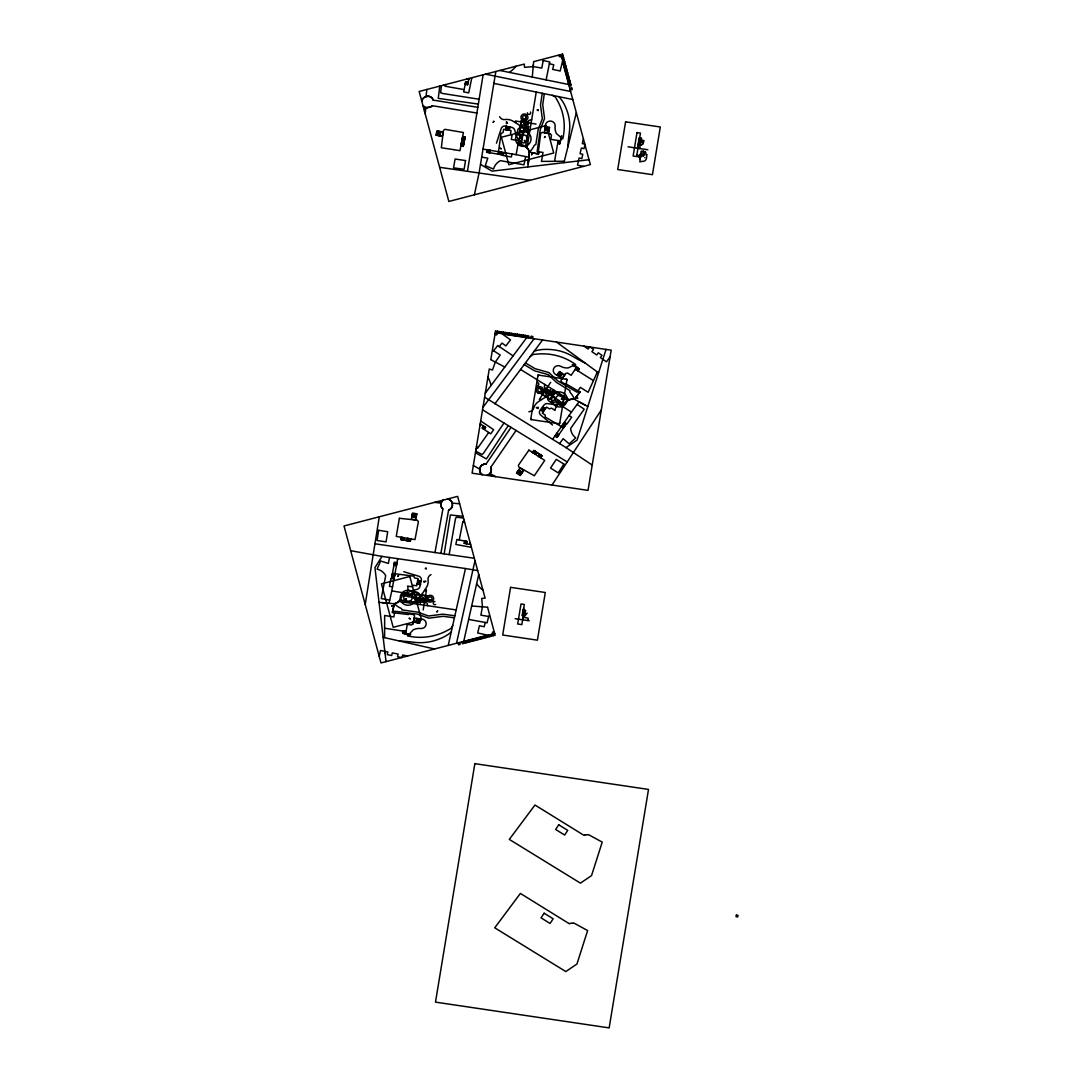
<?xml version="1.0" encoding="UTF-8"?>
<svg xmlns="http://www.w3.org/2000/svg" width="1082" height="1082" viewBox="0 0 1082 1082"><rect width="100%" height="100%" fill="white"/><g stroke="black" fill="none" stroke-linecap="round" stroke-linejoin="round"><path stroke-width="1.5" d="M384.61 637.65L384.651 615.509L393.889 616.943L394.795 611.235L417.436 614.13L428.864 618.187L443.093 616.321L454.426 617.795M646.752 154.699C646.887 160.569 645.21 160.772 642.938 161.529C641.491 160.88 641.64 161.718 639.827 161.881C640.179 160.325 640.044 160.609 639.584 157.485L638.826 156.741C636.297 156.633 636.081 154.74 638.759 155.794C641.856 155.876 640.598 148.139 641.829 152.197C645.616 146.111 641.464 160.677 643.709 155.253M426.863 89.468L426.01 96.663A5.829 5.64 -6.6 0 0 425.24 96.92L424.509 97.285A5.816 5.64 -6.6 0 0 421.791 101.208L421.804 101.126A5.87 5.694 -6.6 0 1 424.509 97.272A5.694 5.518 -6.6 0 1 425.24 96.92L427.715 96.352A5.992 5.816 -6.6 0 1 428.594 96.379L430.271 96.825A5.775 5.599 -6.6 0 1 431.042 97.285L431.069 97.312M417.774 602.863L419.41 601.092L420.398 603.256M482.356 474.687L482.342 474.687A5.816 5.626 -6.6 0 1 479.759 470.711L480.192 467.492A5.992 5.816 -6.6 0 1 480.584 466.734L481.679 465.422A5.775 5.599 -6.6 0 1 482.437 464.908L482.464 464.895A5.924 5.748 -6.6 0 1 483.208 464.503M424.523 111.351L424.888 107.037M532.276 77.079L533.656 61.633M601.308 409.983L567.211 461.933L516.073 430.46L490.836 467.208L491.323 469.006A5.937 5.762 -6.6 0 1 491.323 469.94L491.174 470.859A6.019 5.829 -6.6 0 1 490.755 472.171L490.592 473.835L495.515 476.648M546.112 79.906L549.358 63.784L553.781 64.758L552.672 69.383L560.165 71.02L562.478 61.404L590.353 164.599L448.854 201.455L419.153 91.47L524.283 64.081L524.554 67.341L533.223 66.624L533.385 64.663M522.714 614.17L524.702 615.455M638.015 146.922L639.962 148.532L637.474 148.153L639.178 137.887L641.653 138.253L639.286 139.213M532.033 152.805L538.471 154.009L531.884 152.603L531.681 154.753L531.884 152.603L529.436 152.089L528.516 149.816A9.454 9.156 -6.6 0 0 527.867 148.816L528.516 149.816A9.102 8.818 -6.6 0 1 529.003 150.831M527.867 166.926L529.436 152.089A24.115 23.371 -6.6 0 0 533.697 146.557A2.475 2.394 -6.6 0 1 535.806 144.623L538.227 129.38L542.312 118.763L540.5 105.076L542.217 93.268M440.996 503.617L441.294 506.836L442.876 509.135L434.978 552.537L374.94 543.786L365.216 604.5M529.436 152.089L528.178 163.991L528.882 157.215L515.871 154.591M382.054 602.633L389.047 603.269L391.846 590.637M439.765 86.1L438.264 98.367L478.352 104.102M441.483 85.654L440.617 92.714L442.66 93.471L479.137 99.246M642.776 141.35L642.87 141.661M538.079 153.779L540.716 133.438L542.123 132.356L550.278 133.762L551.468 135.236L550.779 139.348L560.192 140.863L559.678 143.838L557.663 143.514L558.177 140.552L554.566 161.326M425.158 113.705L425.862 108.186L427.485 107.632A6.019 5.829 -6.6 0 0 428.891 107.483A5.924 5.735 -6.6 0 0 429.797 107.24A5.937 5.762 -6.6 0 0 430.704 106.847L432.205 105.684L476.892 113.028L467.451 171.321L439.63 167.304M642.356 143.811L642.478 144.271M398.041 601.984L398.122 601.903A9.332 9.048 -6.6 0 0 398.703 601.403L401.652 597.467L402.829 592.72C403.099 601.917 409.645 589.582 407.535 586.092L411.66 586.742L413.378 585.254L416.665 585.795L418.044 578.586L414.663 578.031L413.797 576.151L392.455 573.419M544.327 93.701L542.731 104.711L544.544 118.493L540.283 129.597L537.145 151.575L538.822 151.832L538.498 153.847M523.729 608.043L522.66 615.712A4.693 4.544 -6.6 0 0 522.701 616.28A4.842 4.693 -6.6 0 0 522.795 616.767A4.828 4.68 -6.6 0 1 522.917 618.187L521.849 624.612L517.696 623.989L521.01 603.959L524.31 604.446L522.498 615.455M638.935 142.351L643.411 142.202L644.088 140.809L641.004 139.564L639.11 144.488L638.853 142.77M410.416 540.77L410.754 538.89L410.335 541.189L400.705 539.526L401.138 537.254L400.8 538.971M374.94 543.786L379.295 516.777M444.175 553.876L450.382 514.964L463.015 516.317M538.471 154.009L538.822 151.832M476.892 113.028L483.099 74.807M474.376 194.801L479.069 173.066L495.827 71.493M405.263 633.457L405.588 631.496M646.671 154.523C645.454 157.958 646.563 146.773 643.425 154.104M407.319 596.561L431.461 600.145M403.951 633.24L404.262 631.293M416.124 602.336L416.286 601.349L426.984 602.931L427.742 605.704M417.287 604.162L417.544 602.552L400.07 599.955M515.397 120.995L536.036 124.051M525.541 146.557L528.341 129.583L530.004 129.826M490.836 359.508L492.202 351.204M527.84 148.789L527.029 147.855L536.239 92.051M544.76 384.462L544.287 387.302L553.389 392.942L553.957 392.09M524.364 615.415L525.162 610.586M637.812 148.207L639.503 137.928M639.286 144.339C640.206 146.854 647.225 142.229 640.274 142.107M640.409 142.04L641.193 142.364M639.678 148.153L641.274 138.523M640.625 157.174C636.013 154.672 642.884 158.689 640.071 156.538C643.438 156.498 637.176 156.43 639.814 155.402C641.68 156.619 641.288 155.416 640.382 154.902C642.208 154.645 640.503 152.792 639.989 155.024M639.922 158.824L640.314 157.079M643.127 155.213L644.142 154.023M644.128 154.726L643.317 155.308L643.844 154.51M403.505 633.173L403.829 631.225M384.624 628.196L406.02 631.563L402.964 631.077C399.542 635.756 419.748 635.459 405.709 633.525L407.305 624.382L411.539 625.017L413.081 623.841L414.582 615.928L413.473 614.576L408.455 613.792L408.347 614.549L392.279 612.547L394.335 603.77L396.715 602.85A9.454 9.156 -6.6 0 0 397.716 602.214M404.384 633.322L404.722 631.347M404.817 633.389L405.155 631.415M403.059 633.105L403.397 631.158M482.978 149.1L516.141 154.645L518.102 143.92C523.147 146.259 523.296 134.831 518.062 134.925A3.043 2.948 -6.6 0 1 517.602 131.409M405.818 595.655L406.223 593.274A1.38 1.339 -6.6 0 0 407.305 593.044A17.163 16.636 -6.6 0 1 412.945 590.447L416.678 589.474A4.166 4.03 -6.6 0 0 419.897 586.593L421.317 580.222A3.638 3.53 -6.6 0 0 418.91 576.26L403.775 571.729M449.179 554.606L455.4 519.184L456.198 517.21L463.461 517.98M402.95 594.884L403.315 592.787M404.398 595.127L404.776 593.031M404.898 595.208L405.263 593.112M520.266 144.271L521.145 141.012L520.55 144.325M511.948 153.942L511.407 156.971L503.265 155.592L503.82 152.576M434.978 552.537L440.861 553.402L448.611 510.028A5.775 5.599 -6.6 0 0 449.49 509.663A5.843 5.653 -6.6 0 0 450.234 509.23L452.317 506.39L452.222 503.062A6.127 5.937 -6.6 0 0 451.965 502.318L451.586 501.615A5.87 5.694 -6.6 0 0 447.65 499.005L447.556 499.005A5.816 5.64 -6.6 0 1 451.586 501.615A5.694 5.518 -6.6 0 1 451.965 502.318L452.222 503.062A5.883 5.694 -6.6 0 1 452.019 507.201A5.775 5.599 -6.6 0 1 451.546 507.945A5.924 5.735 -6.6 0 1 450.964 508.621A5.775 5.599 -6.6 0 1 450.261 509.203L448.611 510.028M391.535 578.518L394.484 562.194L396.999 562.613L397.743 558.691M403.424 594.965L403.802 592.882M403.911 595.046L404.289 592.963M405.358 595.289L405.736 593.207M468.181 82.435L465.72 81.948L465.219 84.328L467.667 84.802L468.939 78.499M396.999 562.613L391.792 590.894L406.223 593.274M496.462 143.162L501.25 128.447A3.638 3.53 -6.6 0 1 505.348 126.08L511.908 127.419A4.166 4.03 -6.6 0 1 514.856 130.516L515.83 134.141A17.163 16.636 -6.6 0 0 518.481 139.578A1.38 1.339 -6.6 0 1 518.711 140.619L518.102 143.92L522.985 145.029L527.029 147.855A9.332 9.048 -6.6 0 1 527.529 148.41L527.624 148.505M408.861 540.932L409.28 538.647M409.348 541.027L409.78 538.728M409.848 541.095L410.267 538.809M543.205 60.497L541.812 68.058L533.223 66.624M462.663 146.273L460.891 145.962L462.257 138.712M487.022 149.789L486.562 152.237L503.373 154.983M487.13 152.332L487.59 149.884M487.684 152.427L488.144 149.979M488.252 152.521L488.712 150.073M488.821 152.603L489.28 150.168M489.375 152.697L489.835 150.249M489.943 152.792L490.403 150.344M498.126 154.131L501.088 133.411L503.049 132.545L503.63 129.272L511.056 130.557L510.488 133.749L512.002 135.399L511.299 139.416L520.848 140.971M498.721 154.226L499.181 151.791M499.316 154.32L499.776 151.899M499.911 154.415L500.371 151.994M500.506 154.51L500.966 152.089M501.101 154.604L501.561 152.183M501.696 154.712L502.156 152.291M417.774 622.772L418.531 618.715M418.423 622.894L419.18 618.836M419.086 623.002L419.843 618.945M413.081 623.841L414.203 617.984L420.492 619.066L419.735 623.124L413.432 622.042M464.665 541L464.164 543.38L469.791 544.381L470.115 542.623M548.412 133.438L549.575 127.311L545.396 126.608L544.232 132.707L550.278 133.762M460.891 145.962L463.245 146.368L465.017 137.022L462.663 136.616L464.597 136.941M463.245 146.368L465.017 137.022M401.665 539.363L402.044 537.402M403.045 539.593L403.424 537.632M403.437 539.999L403.884 537.713M636.649 156.119L636.798 155.281L639.327 155.537M462.907 146.313L463.745 143.703M417.72 584.037L418.369 580.574M418.409 584.158L419.059 580.696M419.113 584.28L419.775 580.818M419.802 584.402L420.465 580.939M509.135 130.232L509.784 126.851L509.135 130.219L505.565 129.61L506.214 126.229L505.565 129.61M415.813 622.448L416.584 618.39M416.462 622.569L417.233 618.498M417.125 622.677L417.895 618.62M436.032 135.088L436.83 130.963L443.106 132.045L442.335 136.183L436.032 135.088L442.322 136.183M436.695 135.196L437.48 131.071M437.358 135.304L438.156 131.192M438.021 135.439L438.819 131.314M438.697 135.548L439.495 131.422M439.346 135.669L440.144 131.544M440.022 135.777L440.82 131.652M389.506 557.5L388.37 563.424L380.648 561.044L377.091 569.091A13.498 13.092 -6.6 0 1 385.706 575.638L381.256 598.562L389.601 600.118M401.219 539.282L401.598 537.335M402.125 539.431L402.504 537.483M402.599 539.512L402.977 537.565M407.373 540.689L407.806 538.403M406.873 540.594L407.319 538.309M407.86 540.757L408.306 538.471M408.347 540.851L408.793 538.566M470.305 544.489L470.44 543.8M525.636 156.701L523.972 164.802L500.371 160.65A13.498 13.092 -6.6 0 0 493.554 169.062L485.277 165.668L487.793 158.161L481.693 157.093M465.72 81.948L464.11 89.59L445.513 86.29L445.879 84.504M467.356 84.748L467.843 82.367M471.82 77.742L468.709 92.863L463.623 91.902L464.11 89.59M464.029 520.09L464.016 520.158A4.883 4.734 -6.6 0 1 462.785 521.903L459.255 539.945L456.861 539.512L455.847 544.449L471.4 547.357M464.705 543.178L465.152 541.095M465.206 543.259L465.652 541.189M465.679 543.353L466.126 541.298M466.18 543.448L466.626 541.379M466.599 543.854L467.113 541.473L459.241 539.959M379.2 656.287L380.512 650.458L387.856 651.973L387.261 654.624L391.698 655.53L392.293 652.879L398.108 654.069L397.513 656.72L401.625 657.558M448.219 645.427L465.476 568.537L477.676 570.593M463.732 641.383L478.717 574.461M583.401 138.861L582.319 143.649L584.835 144.163M584.956 144.623L584.064 148.626L581.332 148.072L580.06 153.712L582.792 154.266L581.818 158.581L579.086 158.013L577.49 165.154L583.482 166.385M402.112 657.437L402.653 655.002L407.589 656.017M456.509 643.263L474.984 560.625M523.188 611.289L525.5 610.64M559.597 54.884L559.205 56.507L561.274 56.967M492.188 633.971L492.662 631.956L494.352 632.321M493.351 633.66L494.623 633.335L490.051 616.388L488.766 616.104L487.076 622.867L485.25 622.461L484.209 626.762L479.448 625.721L477.703 632.984L487.603 635.161L380.999 662.941L344.008 525.974L457.632 496.368L485.115 598.143L481.747 598.414L482.423 606.826L480.881 615.171L488.672 616.456M549.358 63.784L549.805 61.999L542.826 60.416L543.137 59.172L560.638 54.6L560.976 55.831M563.965 162.665L576.341 112.731M484.614 397.189L566.008 447.596L577.112 440.049L606.042 349.405M641.247 155.497L641.099 154.834M520.063 138.631L520.401 137.712L520.591 138.658M524.865 140.43L524.527 141.35L524.351 140.389M644.777 157.634L644.926 157.553M547.871 396.945L547.654 399.136A3.517 3.408 -6.6 0 0 552.334 401.503L553.808 400.448A3.517 3.408 -6.6 0 0 552.916 395.403L552.51 395.2A3.517 3.408 -6.6 0 0 547.871 396.945A9.008 8.724 -6.6 0 0 546.464 397.148L545.544 397.405A9.008 8.724 -6.6 0 0 542.65 398.988L538.714 401.476A11.794 11.429 -6.6 0 0 533.778 407.914L533.101 409.483A5.342 5.18 -6.6 0 1 528.868 411.728M493.04 476.283L489.118 474.241A5.924 5.748 -6.6 0 0 490.755 472.171L491.174 470.859A5.856 5.667 -6.6 0 0 491.323 469.94L491.323 469.006A5.856 5.667 -6.6 0 0 490.836 467.208M640.909 156.376L641.18 155.659M597.372 371.978L588.148 392.293L580.317 387.37L577.112 392.239L557.663 380.756L548.912 372.56L535.171 368.719L525.433 362.93M480.584 466.734L480.192 467.492A5.856 5.667 -6.6 0 0 479.664 469.061M552.672 390.954L550.44 391.955L550.44 389.574M585.159 405.128L579.046 401.801L571.255 412.323M425.307 590.826L425.808 589.988L424.942 590.474M563.546 427.89L545.206 417.043L545.193 414.974L542.339 413.148L546.599 407.075L549.372 408.847L551.55 408.157L555.052 410.362C554.322 405.885 565.967 397.743 562.085 406.115L565.142 402.22L569.457 399.758A9.332 9.048 -6.6 0 1 570.187 399.515L570.309 399.488M465.476 568.537L382.014 556.405L374.94 567.631L386.031 661.629M541.933 455.779L533.845 450.504L532.506 452.438L533.845 450.504L541.933 455.779L540.594 457.713L541.744 456.063L539.445 454.548L538.281 456.212M508.242 425.618L486.413 458.93L475.444 452.749M552.023 485.034L567.211 461.933M575.678 369.435L576.787 367.758M539.052 388.113L559.597 400.84M553.659 389.966L552.753 391.332L567.617 400.556M576.801 370.125L577.91 368.475M577.166 370.369L578.275 368.705M577.91 370.842C583.022 367.961 564.398 360.225 576.422 367.528L571.161 375.292L567.563 373.047L565.67 373.533L561.003 380.201L561.463 381.892L565.71 384.57L566.129 383.907L579.952 392.036L574.434 399.285L573.176 399.163A9.292 9.008 -6.6 0 0 571.932 399.204L573.176 399.163M576.043 369.679L577.179 368.002M576.422 369.909L577.545 368.232M577.545 370.599L578.667 368.948M503.982 423.008L483.586 453.088L482.031 454.602L475.728 451.045M552.51 425.023L540.594 414.947A3.638 3.53 -6.6 0 1 540.04 410.362L543.976 405.074A4.166 4.03 -6.6 0 1 548.101 403.681L551.928 404.249A17.163 16.636 -6.6 0 0 558.15 404.059A1.38 1.339 -6.6 0 1 559.232 404.276L560.598 402.261M560.03 404.803L561.247 403.031M560.449 405.06L561.653 403.288M561.68 405.858L562.883 404.073M516.073 430.46L511.056 427.363L485.98 464.151L485.047 464.137A5.748 5.572 -6.6 0 1 485.953 464.164M559.637 404.533L560.841 402.775M560.868 405.317L562.072 403.559M561.274 405.588L562.491 403.816M559.232 404.276L571.404 412.107L552.604 439.346M566.508 423.562L557.027 437.412L554.904 436.032L557.352 436.939M643.506 153.333L644.588 152.035M532.912 452.709L534.251 450.775M533.331 452.966L534.67 451.032M533.737 453.25L535.076 451.302M565.67 373.533L562.207 378.484L556.919 375.021L559.299 371.599L564.601 375.048M557.473 375.386L559.84 371.951M558.014 375.752L560.395 372.316M558.569 376.117L560.949 372.681M479.894 425.821L480.922 424.333L485.642 427.458L484.195 429.446M542.866 411.187L544.909 408.266M516.587 473.118L520.185 467.979L523.756 470.305L520.144 475.458L516.587 473.118L520.185 467.979M538.674 456.469L539.823 454.805M539.837 457.213L540.986 455.563M559.11 376.455L561.504 373.02M559.651 376.82L562.045 373.385M560.206 377.172L562.599 373.75M541.108 410.037L543.15 407.116M541.69 410.416L543.732 407.495M542.285 410.808L544.327 407.887M534.156 453.507L535.509 451.586M534.576 453.777L535.915 451.857M520.144 475.458L523.756 470.318M534.981 454.034L536.334 452.114M535.401 454.318L536.753 452.398M539.052 456.699L540.202 455.062M539.445 456.956L540.608 455.319M540.216 457.443L541.365 455.806M559.61 443.661L563.127 438.656L569.173 443.863L575.759 437.872A13.498 13.092 -6.6 0 1 570.62 428.486L584.199 409.172L577.233 404.492M643.56 153.576L644.263 152.846M579.817 391.955L575.922 397.324L577.869 398.352L576.179 397.27M480.692 420.966L493.676 429.73L490.687 433.855L488.699 432.516L477.974 447.718A4.883 4.734 -6.6 0 0 476.134 448.827L476.134 448.827M483.37 428.891L484.641 427.16M483.789 429.162L485.047 427.431M483.613 426.065L482.153 428.053L488.699 432.516M482.572 428.323L483.83 426.606M482.369 427.755L483.329 426.457M482.978 428.607L484.249 426.876M485.263 393.226L526.731 337.638M494.893 403.829L542.582 339.991M534.116 338.734L482.937 407.387M589.636 346.97L588.121 348.999L584.037 346.145M610.059 356.979L606.434 361.821L600.361 357.56L602.011 355.356L598.346 352.786L596.696 354.991L591.881 351.636L593.531 349.432L590.136 347.052M497.693 333.324L496.422 334.987L495.042 334M496.516 333.148L495.218 332.958L492.351 350.298L493.392 351.068L497.761 345.51L499.248 346.605L501.994 343.062L505.889 345.888L510.515 339.897L502.386 334.027L611.181 350.176L588.04 490.376L472.077 473.172L489.267 368.989L492.459 370.044L495.326 362.064L500.209 355.004L493.635 350.771M516.046 66.218L515.587 66.8A35.72 34.61 -6.6 0 1 509.433 72.413M522.917 618.187L527.137 613.115M639.773 141.688L639.259 140.362M443.079 500.249L442.944 500.357A5.897 5.708 -6.6 0 0 441.537 502.048L437.087 501.723M537.903 375.846L538.863 375.156M540.797 399.069L539.986 399.65L540.986 399.542M558.812 423.698L559.773 423.008M443.268 500.114L442.254 501.02A5.843 5.653 -6.6 0 0 441.091 503.644M639.895 159.311L640.003 158.175M481.679 465.422L483.262 464.516M396.702 602.85L398.703 601.403L456.185 609.937M639.949 144.758L640.733 145.123M430.704 106.847L426.497 107.551M486.968 475.296L488.036 474.903M395.228 603.499L395.146 603.526A9.454 9.156 -6.6 0 1 394.348 603.756M643.425 153.887L644.385 153.847M423.738 581.25L425.875 581.277L424.022 582.346M487.049 475.268L487.13 475.255A5.856 5.681 -6.6 0 0 490.741 472.171M584.74 835.034L584.632 835.074A9.332 9.048 -6.6 0 0 583.901 835.304L534.981 805.022L509.311 839.389L580.425 883.142L591.543 875.595L602.228 842.107L588.851 834.844A9.454 9.156 -6.6 0 0 588.121 834.749L588.013 834.736M570.038 923.487L570.146 923.46A9.332 9.048 -6.6 0 0 569.308 923.73L520.388 893.434L494.731 927.815L565.832 971.568L576.949 964.021L587.634 930.534L574.258 923.271A9.454 9.156 -6.6 0 0 573.528 923.176L573.338 923.162M533.845 61.593L542.231 59.402M531.681 119.669L528.8 120.413L527.096 130.814L528.111 130.963M570.606 399.407L570.701 399.393A9.454 9.156 -6.6 0 1 571.878 399.204L569.457 399.758L520.564 369.462M585.024 834.966L585.132 834.939A9.454 9.156 -6.6 0 1 586.309 834.763L586.336 834.749A9.292 9.008 -6.6 0 1 587.58 834.722M570.43 923.392L570.539 923.365A9.454 9.156 -6.6 0 1 571.715 923.176L571.742 923.176A9.292 9.008 -6.6 0 1 573 923.135M408.239 595.086L409.226 594.911L408.279 594.586M406.426 598.752L405.439 598.941L406.386 599.252M527.407 620.5L528.341 619.972L528.111 618.16L522.863 617.159M523.052 615.631L522.917 616.429L523.458 615.685M589.041 159.717L492.04 171.145L480.503 164.383M640.639 139.862L639.313 140.024M521.118 127.541L518.968 128.258A3.517 3.408 -6.6 0 0 518.589 133.37L520.158 134.249A3.517 3.408 -6.6 0 0 524.581 131.395L524.608 130.949A3.517 3.408 -6.6 0 0 521.118 127.541A9.008 8.724 -6.6 0 0 520.361 126.378L519.766 125.661A9.008 8.724 -6.6 0 0 517.115 123.74L513.206 121.265A11.794 11.429 -6.6 0 0 505.186 119.534L503.441 119.561A5.342 5.18 -6.6 0 1 499.641 116.734M564.304 161.272L541.473 161.394L543.015 152.427L538.336 151.764M427.715 96.352L428.594 96.379M528.679 129.353L526.853 127.784L529.098 126.81M573.514 399.177L573.69 399.19A9.454 9.156 -6.6 0 1 574.42 399.285L587.81 406.562M487.563 607.218L471.657 605.988M393.577 606.299L391.562 605.961L393.78 606.136L392.523 612.155L394.605 612.398M379.038 602.363L394.335 603.77A24.115 23.371 -6.6 0 0 400.002 607.854A2.475 2.394 -6.6 0 1 401.99 609.896L417.679 612.142L428.594 616.01L442.727 614.17L454.886 615.753M452.222 503.062L459.647 503.833M538.254 408.482L536.32 407.616L538.444 407.359M434.653 502.359L440.347 503.008L440.901 504.577A6.019 5.829 -6.6 0 0 441.05 505.93A5.856 5.667 -6.6 0 0 442.213 508.459M638.799 143.122L639.692 143.23L638.813 143.013M529.991 180.315L467.451 171.321M558.096 140.971L560.124 141.269M440.861 553.402L474.349 558.271M525.96 116.099L522.092 139.551M628.02 146.8L647.875 149.749M557.893 142.256L559.894 142.554M557.812 142.675L559.827 142.973M382.014 556.405L350.676 550.684M426.497 589.92L423.184 609.964M515.194 618.688L529.26 620.77M558.028 141.39L560.057 141.701M557.947 141.823L559.976 142.134M402.396 595.127L409.01 596.101L412.107 592.611A3.043 2.948 -6.6 0 1 415.745 592.138M557.744 143.095L559.746 143.406M518.711 140.619L521.145 141.012M518.521 141.566L520.685 141.904M518.44 142.04L520.604 142.378M518.183 143.446L520.347 143.798M433.165 100.112A5.762 5.572 -6.6 0 0 432.814 99.301L433.165 100.112L477.825 107.321M392.55 586.823L389.425 586.322L390.9 578.41L394.024 578.924M402.463 594.816L405.858 595.357M518.63 141.093L520.767 141.444M518.359 142.513L520.51 142.865M518.278 142.986L520.428 143.338M462.569 137.103L464.922 137.495M462.487 137.576L464.841 137.969M462.393 138.05L464.746 138.442M466.937 79.027L468.749 79.324M545.274 127.243L549.453 127.947M545.152 127.879L549.331 128.582M545.017 128.515L549.21 129.218M394.389 562.735L396.905 563.167L394.281 563.289M394.186 563.83L396.702 564.263M394.091 564.385L396.607 564.804M393.983 564.926L396.499 565.359L393.889 565.48M392.347 574.001L394.849 574.434M392.239 574.583L394.741 575.002M392.144 575.151L394.632 575.583M392.036 575.732L394.538 576.151M391.927 576.314L394.43 576.733M391.833 576.882L394.321 577.315M461.392 143.297L463.407 143.649M461.297 143.744L463.326 144.095M461.054 145.083L463.082 145.434M400.705 539.526L410.335 541.189M544.909 129.123L549.101 129.854M544.787 129.759L548.98 130.489M544.665 130.395L548.845 131.125M506.078 126.905L509.649 127.514M505.957 127.581L509.514 128.19M505.821 128.258L509.392 128.88M505.7 128.934L509.257 129.556M400.759 539.201L403.505 539.675M462.312 138.523L464.651 138.942M462.217 139.01L464.557 139.416M462.136 139.483L464.476 139.889M462.028 139.957L464.381 140.376M461.23 144.177L463.231 144.528M461.148 144.636L463.15 144.988M460.986 145.515L462.988 145.867M412.418 513.693L416.651 514.437M412.296 514.356L416.543 515.086M412.161 514.991L416.394 515.735M412.039 515.641L416.286 516.385M411.917 516.276L416.151 517.02M411.796 516.925L416.043 517.669M468.141 78.702L468.858 78.824M468.641 619.431L485.25 622.461M464.219 543.083L466.667 543.543M462.785 521.903L464.611 522.241M465.409 83.368L467.559 83.787M465.314 83.841L467.465 84.261M465.625 82.421L467.749 82.841M465.531 82.908L467.654 83.328M499.83 70.452L568.713 84.504M493.622 83.341L572.784 99.53M570.606 91.497L485.534 74.171M469.791 544.381L470.643 544.557M561.315 399.177L562.288 399.393L561.558 398.731M558.15 401.828L557.162 401.611L557.906 402.274M383.177 637.325L434.572 648.984M443.647 85.086L443.728 85.113A4.883 4.734 -6.6 0 1 445.513 86.29M490.795 359.697L504.807 367.041M473.334 465.531L479.786 469.142M516.317 122.144L515.451 121.657L515.952 122.496M577.774 391.265L579.573 392.293M430.271 96.825L431.042 97.285A5.924 5.748 -6.6 0 1 431.745 97.799M524.161 364.634L534.603 370.842L548.263 374.656L556.608 382.487L569.998 390.67A2.475 2.394 -6.6 0 0 570.958 393.321A24.115 23.371 -6.6 0 1 574.434 399.285M578.045 390.859L579.952 392.036M482.531 409.808L511.056 427.363M550.684 382.325L539.336 399.434M566.008 447.596L592.219 465.084M575.313 369.205L593.436 380.648M563.492 404.073L557.866 400.597L553.578 402.585A3.043 2.948 -6.6 0 1 550.075 401.598M560.435 402.504L563.303 404.33M569.024 415.542L571.661 417.219L567.036 423.901L564.398 422.223M563.452 423.589L565.548 424.955M563.127 424.076L565.223 425.442M562.789 424.563L564.885 425.929M562.451 425.05L564.547 426.416M562.113 425.537L564.209 426.903M561.774 426.024L563.884 427.39M556.811 433.246L558.934 434.626M558.61 435.086L556.175 434.18L558.298 435.546M555.864 434.639L557.987 436.019M555.539 435.099L557.663 436.479M542.569 406.737L545.49 408.644M518.873 469.858L522.43 472.198M518.494 470.413L522.051 472.753M518.116 470.94L521.673 473.28M517.737 471.495L521.294 473.835M517.345 472.036L520.902 474.376M516.966 472.591L520.523 474.93M499.248 346.605L513.139 355.87M483.424 426.335L485.466 427.701M476.445 446.69L477.974 447.718M480.219 423.833L480.922 424.333M556.5 342.061L598.549 372.83M482.964 590.163L482.369 589.731A35.72 34.61 -6.6 0 1 476.635 583.807M431.055 97.285L432.34 98.53A5.924 5.748 -6.6 0 1 432.827 99.233L432.34 98.543A5.775 5.599 -6.6 0 0 431.732 97.853M526.014 146.922L527.029 147.855M423.035 105.549L423.833 106.347M566.157 379.214L566.846 380.134M530.829 418.72L531.533 419.64M487.928 377.145L488.28 377.78A35.72 34.61 -6.6 0 1 491.052 385.476M529.166 151.223L529.233 151.385A9.454 9.156 -6.6 0 1 529.423 152.075M506.43 123.74L506.471 121.657L507.553 123.443M487.617 607.408L489.808 615.523M384.827 651.35L385.043 653.149M480.462 466.667A5.856 5.667 -6.6 0 1 481.558 465.355M585.308 363.146A169.049 163.815 -6.6 0 1 572.107 356.005A48.649 47.148 -6.6 0 0 548.317 349.432A39.439 38.222 -6.6 0 0 534.292 351.082M482.139 474.552A5.856 5.681 -6.6 0 1 479.624 470.629M479.583 469.804A5.856 5.681 -6.6 0 1 479.651 469.006M479.759 470.711A5.694 5.518 -6.6 0 1 479.718 469.926M556.919 375.021A4.923 4.761 -6.6 0 1 553.632 368.61A4.923 4.761 -6.6 0 1 560.665 366.284A12.93 12.524 -6.6 0 0 568.118 367.934L575.692 364.539A55.642 53.924 -6.6 0 0 535.861 354.22A7.033 6.817 -6.6 0 0 530.18 356.587M537.01 382.501A1.637 1.582 -6.6 0 1 538.782 384.326A1.637 1.582 -6.6 0 1 536.51 385.53M399.353 640.99A169.049 163.815 -6.6 0 1 414.447 642.343A48.649 47.148 -6.6 0 0 439.035 639.056A39.439 38.222 -6.6 0 0 451.208 632.077M420.492 619.066A4.923 4.761 -6.6 0 1 426.186 623.638A4.923 4.761 -6.6 0 1 420.695 628.507A12.93 12.524 -6.6 0 0 413.148 629.913L407.616 635.959A55.642 53.924 -6.6 0 0 448.462 629.819A7.033 6.817 -6.6 0 0 452.709 625.437M440.847 504.564A5.924 5.735 -6.6 0 1 441.483 502.048M442.89 508.851A5.843 5.653 -6.6 0 1 442.24 508.188M419.694 595.519A9.008 8.724 -6.6 0 0 420.912 594.789L421.642 594.194A9.008 8.724 -6.6 0 0 423.644 591.624L426.227 587.81A11.794 11.429 -6.6 0 0 428.08 580.006L428.053 578.315A5.342 5.18 -6.6 0 1 431.001 574.623M435.667 604.459A1.637 1.582 -6.6 0 1 433.273 603.499A1.637 1.582 -6.6 0 1 434.869 601.497M396.729 602.836A9.102 8.818 -6.6 0 1 395.633 603.337M567.861 146.949A169.049 163.815 -6.6 0 1 569.362 132.302A48.649 47.148 -6.6 0 0 566.143 108.484A39.439 38.222 -6.6 0 0 559.029 96.717M545.396 126.608A4.923 4.761 -6.6 0 1 550.143 121.049A4.923 4.761 -6.6 0 1 555.134 126.337A12.93 12.524 -6.6 0 0 556.527 133.641L562.735 138.969A55.642 53.924 -6.6 0 0 556.689 99.395A7.033 6.817 -6.6 0 0 552.199 95.311M427.485 107.645A5.924 5.748 -6.6 0 1 423.076 105.684M432.205 105.684A5.924 5.735 -6.6 0 1 430.69 106.861M425.956 96.42A5.924 5.735 -6.6 0 1 427.674 96.109M428.567 96.149A5.924 5.735 -6.6 0 1 430.257 96.582M530.451 111.987A1.637 1.582 -6.6 0 1 529.436 114.313A1.637 1.582 -6.6 0 1 527.38 112.785M639.421 142.919L639.421 142.919M454.034 149.668L441.334 147.788L443.431 130.408L445.013 129.34L463.434 132.504L459.999 150.723L454.034 149.668M423.86 601.322L424.685 601.443L423.86 601.322M526.772 123.01L527.597 123.132L526.772 123.01M545.72 389.723L546.626 389.926L545.747 389.615M546.545 389.804L546.829 390.521L546.545 389.858M640.111 140.714L639.205 140.674L640.125 140.606M378.646 530.288L377.077 540.527L386.058 541.866L387.708 531.722L378.646 530.288M465.544 160.555L464.11 169.279L453.547 167.832L455.089 159.027L465.544 160.555M416.489 594.14L415.15 600.632A7.79 7.547 -6.6 0 1 410.903 604.73L409.929 605.041A7.79 7.547 -6.6 0 1 400.205 598.414A7.79 7.547 -6.6 0 1 408.685 590.231A7.79 7.547 -6.6 0 1 415.474 599.698L426.173 601.159L427.065 595.709L416.489 594.14M416.759 594.505L415.961 599.32L425.889 600.794L426.687 595.979L416.759 594.505M521.362 120.4L519.658 130.679L525.284 131.504L526.975 121.225L521.362 120.4M521.632 120.765L520.05 130.395L525 131.138L526.596 121.509L521.632 120.765M495.529 331.038L495.272 332.634L496.922 332.891L497.193 331.281L495.529 331.038M497.517 331.322L497.247 332.931L498.91 333.175L499.167 331.579L497.517 331.322M499.505 331.619L499.235 333.229L500.885 333.472L501.155 331.863L499.505 331.619M501.48 331.917L501.223 333.526L502.873 333.77L503.144 332.16L501.48 331.917M503.468 332.215L503.211 333.811L504.861 334.067L505.118 332.458L503.468 332.215M505.456 332.512L505.186 334.108L506.849 334.352L507.106 332.756L505.456 332.512M507.444 332.796L507.174 334.406L508.824 334.649L509.095 333.04L507.444 332.796M509.419 333.094L509.162 334.703L510.812 334.947L511.083 333.337L509.419 333.094M511.407 333.391L511.15 335.001L512.8 335.244L513.057 333.635L511.407 333.391M513.395 333.689L513.125 335.285L514.789 335.542L515.046 333.932L513.395 333.689M515.384 333.973L515.113 335.582L516.763 335.826L517.034 334.23L515.384 333.973M517.358 334.27L517.101 335.88L518.751 336.123L519.022 334.514L517.358 334.27M519.346 334.568L519.09 336.177L520.74 336.421L520.997 334.811L519.346 334.568M521.335 334.865L521.064 336.461L522.728 336.718L522.985 335.109L521.335 334.865M523.323 335.163L523.052 336.759L524.702 337.002L524.973 335.406L523.323 335.163M525.297 335.447L525.04 337.057L526.691 337.3L526.961 335.69L525.297 335.447M527.286 335.745L527.029 337.354L528.679 337.598L528.936 335.988L527.286 335.745M531.262 336.34L530.992 337.936L532.642 338.193L532.912 336.583L531.262 336.34M538.038 375.035L530.694 419.518L559.637 423.819L566.982 379.336L538.038 375.035M474.849 763.662L435.491 1002.121L609.152 1027.9L648.51 789.427L474.849 763.662M510.569 587.337L502.697 635.026L537.429 640.179L545.301 592.49L510.569 587.337M523.066 609.95L522.173 615.415L524.648 615.78L525.554 610.316L523.066 609.95M625.585 121.833L617.714 169.522L652.446 174.675L660.318 126.986L625.585 121.833M637 132.586L633.132 156.024L636.581 156.538L640.449 133.1L637 132.586M736.342 915.088L736.085 916.697L737.735 916.941L737.992 915.331L736.342 915.088M560.462 140.903C557.365 153.035 564.195 124.579 560.462 140.903M399.393 518.292L396.242 536.415L414.988 539.62L418.396 521.727L417.314 520.199L399.393 518.292M416.773 513.801L415.61 519.901L411.363 519.184L412.54 513.057L416.773 513.801M412.932 594.221L412.783 594.654A3.517 3.408 -6.6 0 0 415.704 598.914L416.164 598.941A3.517 3.408 -6.6 0 0 419.694 595.519L418.977 593.45A3.517 3.408 -6.6 0 0 413.703 593.112L412.932 594.221M493.825 121.333L493.216 122.334L493.825 121.333M545.098 136.521L544.503 137.509L545.098 136.521M398.541 575.394L397.933 576.395L398.541 575.394M437.615 610.884L437.006 611.885L437.615 610.884M563.911 464.097L558.217 472.888L550.549 468.033L556.27 459.35L563.911 464.097M544.314 389.236L541.216 393.902L550.224 399.488L553.308 394.822L544.314 389.236M544.408 389.696L541.676 393.807L550.129 399.028L552.848 394.916L544.408 389.696M558.731 824.795L555.648 829.461L564.642 835.034L567.739 830.381L558.731 824.795M544.138 913.222L541.054 917.874L550.062 923.46L553.145 918.794L544.138 913.222M528.936 450.112L518.4 465.219L518.751 467.045L534.305 475.782L544.719 460.391L528.936 450.112M554.146 394.037L553.457 394.768A7.79 7.547 -6.6 0 0 555.715 406.115A7.79 7.547 -6.6 0 0 566.86 401.909A7.79 7.547 -6.6 0 0 560.733 392.022L559.719 391.927A7.79 7.547 -6.6 0 0 554.146 394.037M484.141 464.259L483.262 464.516A5.748 5.572 -6.6 0 1 484.141 464.259A5.924 5.748 -6.6 0 1 485.007 464.097L484.141 464.259M562.586 54.1L560.963 54.519L561.396 56.088L563.019 55.669L562.586 54.1M563.1 55.98L561.477 56.399L561.896 57.968L563.519 57.549L563.1 55.98M563.6 57.86L561.991 58.293L562.41 59.862L564.033 59.429L563.6 57.86M564.114 59.753L562.491 60.173L562.91 61.742L564.534 61.322L564.114 59.753M564.628 61.633L563.005 62.053L563.424 63.622L565.047 63.202L564.628 61.633M565.129 63.513L563.506 63.933L563.938 65.502L565.548 65.082L565.129 63.513M565.643 65.393L564.02 65.813L564.439 67.382L566.062 66.962L565.643 65.393M566.143 67.273L564.534 67.693L564.953 69.262L566.576 68.842L566.143 67.273M566.657 69.153L565.034 69.586L565.453 71.155L567.076 70.722L566.657 69.153M567.171 71.047L565.548 71.466L565.967 73.035L567.59 72.616L567.171 71.047M567.671 72.927L566.048 73.346L566.481 74.915L568.091 74.496L567.671 72.927M568.185 74.807L566.562 75.226L566.982 76.795L568.605 76.376L568.185 74.807M568.686 76.687L567.063 77.106L567.495 78.675L569.118 78.256L568.686 76.687M569.2 78.567L567.577 79L567.996 80.568L569.619 80.136L569.2 78.567M569.7 80.46L568.091 80.879L568.51 82.448L570.133 82.016L569.7 80.46M570.214 82.34L568.591 82.759L569.024 84.328L570.633 83.909L570.214 82.34M570.728 84.22L569.105 84.639L569.524 86.208L571.147 85.789L570.728 84.22M571.742 87.98L570.119 88.399L570.539 89.968L572.162 89.549L571.742 87.98M537.903 109.85L537.091 110.066L538.106 110.635L537.903 109.85M546.302 125.566L501.412 137.252L508.824 164.707L553.713 153.008L546.302 125.566M501.237 148.789L500.209 148.207L501.237 148.789M426.078 568.226L425.28 568.429L426.294 569.01L426.078 568.226M409.821 576.476L381.459 583.874L393.199 627.317L421.561 619.932L409.821 576.476M410.267 618.85L409.253 618.282L410.267 618.85M459.701 642.762L458.078 643.195L458.511 644.764L460.12 644.331L459.701 642.762M463.596 641.761L461.973 642.181L462.393 643.749L464.016 643.33L463.596 641.761M465.531 641.247L463.921 641.667L464.34 643.235L465.963 642.816L465.531 641.247M467.478 640.747L465.855 641.166L466.288 642.735L467.911 642.316L467.478 640.747M469.426 640.233L467.803 640.652L468.236 642.221L469.845 641.802L469.426 640.233M471.373 639.733L469.75 640.152L470.17 641.721L471.793 641.301L471.373 639.733M473.321 639.219L471.698 639.638L472.117 641.207L473.74 640.787L473.321 639.219M475.255 638.718L473.645 639.137L474.065 640.706L475.688 640.287L475.255 638.718M477.203 638.204L475.58 638.637L476.012 640.206L477.635 639.773L477.203 638.204M479.15 637.704L477.527 638.123L477.946 639.692L479.569 639.273L479.15 637.704M481.098 637.19L479.475 637.623L479.894 639.192L481.517 638.759L481.098 637.19M483.045 636.689L481.422 637.109L481.842 638.678L483.465 638.258L483.045 636.689M484.979 636.175L483.37 636.608L483.789 638.177L485.412 637.744L484.979 636.175M486.927 635.675L485.304 636.094L485.737 637.663L487.346 637.244L486.927 635.675M488.875 635.175L487.252 635.594L487.671 637.163L489.294 636.743L488.875 635.175M490.822 634.661L489.199 635.08L489.619 636.649L491.242 636.23L490.822 634.661M492.756 634.16L491.147 634.579L491.566 636.148L493.189 635.729L492.756 634.16M494.704 633.646L493.081 634.066L493.514 635.634L495.137 635.215L494.704 633.646M638.339 156.173L638.339 156.173M640.098 157.796L639.34 157.025L640.098 157.796M405.682 633.511L402.626 633.038L405.709 633.525M420.492 584.523L417.016 583.928L420.492 584.523M421.155 581.061L417.679 580.452L421.155 581.061M526.352 131.923L525.392 131.612A7.79 7.547 -6.6 0 0 515.573 138.253A7.79 7.547 -6.6 0 0 523.958 146.435A7.79 7.547 -6.6 0 0 530.87 136.941L530.545 136.007A7.79 7.547 -6.6 0 0 526.352 131.923M579.032 369.178L576.436 367.542L579.032 369.178M543.448 411.566L540.527 409.659L543.448 411.579M557.785 403.207A4.193 4.058 -6.6 0 0 563.668 399.042A4.193 4.058 -6.6 0 0 557.041 396.215A4.193 4.058 -6.6 0 0 557.785 403.207M538.173 393.091A3.517 3.408 -6.6 0 0 543.11 389.588A3.517 3.408 -6.6 0 0 537.551 387.221A3.517 3.408 -6.6 0 0 538.173 393.091M538.85 391.603A1.839 1.785 -6.6 0 0 541.446 389.777A1.839 1.785 -6.6 0 0 538.525 388.533A1.839 1.785 -6.6 0 0 538.85 391.603M545.49 392.928A1.515 1.461 -6.6 0 0 547.6 391.427A1.515 1.461 -6.6 0 0 545.22 390.399A1.515 1.461 -6.6 0 0 545.49 392.928M546.965 395.268A1.839 1.785 -6.6 0 0 549.548 393.442A1.839 1.785 -6.6 0 0 546.64 392.198A1.839 1.785 -6.6 0 0 546.965 395.268M428.404 601.619A3.517 3.408 -6.6 0 0 433.693 598.657A3.517 3.408 -6.6 0 0 428.445 595.709A3.517 3.408 -6.6 0 0 428.404 601.619M422.778 600.997A1.515 1.461 -6.6 0 0 425.05 599.726A1.515 1.461 -6.6 0 0 422.805 598.468A1.515 1.461 -6.6 0 0 422.778 600.997M420.276 600.037A1.839 1.785 -6.6 0 0 423.062 598.481A1.839 1.785 -6.6 0 0 420.303 596.939A1.839 1.785 -6.6 0 0 420.276 600.037M429.256 600.212A1.839 1.785 -6.6 0 0 432.029 598.671A1.839 1.785 -6.6 0 0 429.27 597.115A1.839 1.785 -6.6 0 0 429.256 600.212M405.845 601.267A4.193 4.058 -6.6 0 0 412.147 597.751A4.193 4.058 -6.6 0 0 405.899 594.234A4.193 4.058 -6.6 0 0 405.845 601.267M522.66 120.305A3.517 3.408 -6.6 0 0 527.948 117.356A3.517 3.408 -6.6 0 0 522.687 114.408A3.517 3.408 -6.6 0 0 522.66 120.305M524.716 125.052A1.515 1.461 -6.6 0 0 526.988 123.781A1.515 1.461 -6.6 0 0 524.729 122.523A1.515 1.461 -6.6 0 0 524.716 125.052M523.255 127.595A1.839 1.785 -6.6 0 0 526.028 126.053A1.839 1.785 -6.6 0 0 523.269 124.511A1.839 1.785 -6.6 0 0 523.255 127.595M523.499 118.898A1.839 1.785 -6.6 0 0 526.271 117.356A1.839 1.785 -6.6 0 0 523.526 115.801A1.839 1.785 -6.6 0 0 523.499 118.898M521.213 142.432A4.193 4.058 -6.6 0 0 527.516 138.902A4.193 4.058 -6.6 0 0 521.254 135.385A4.193 4.058 -6.6 0 0 521.213 142.432"/></g></svg>
